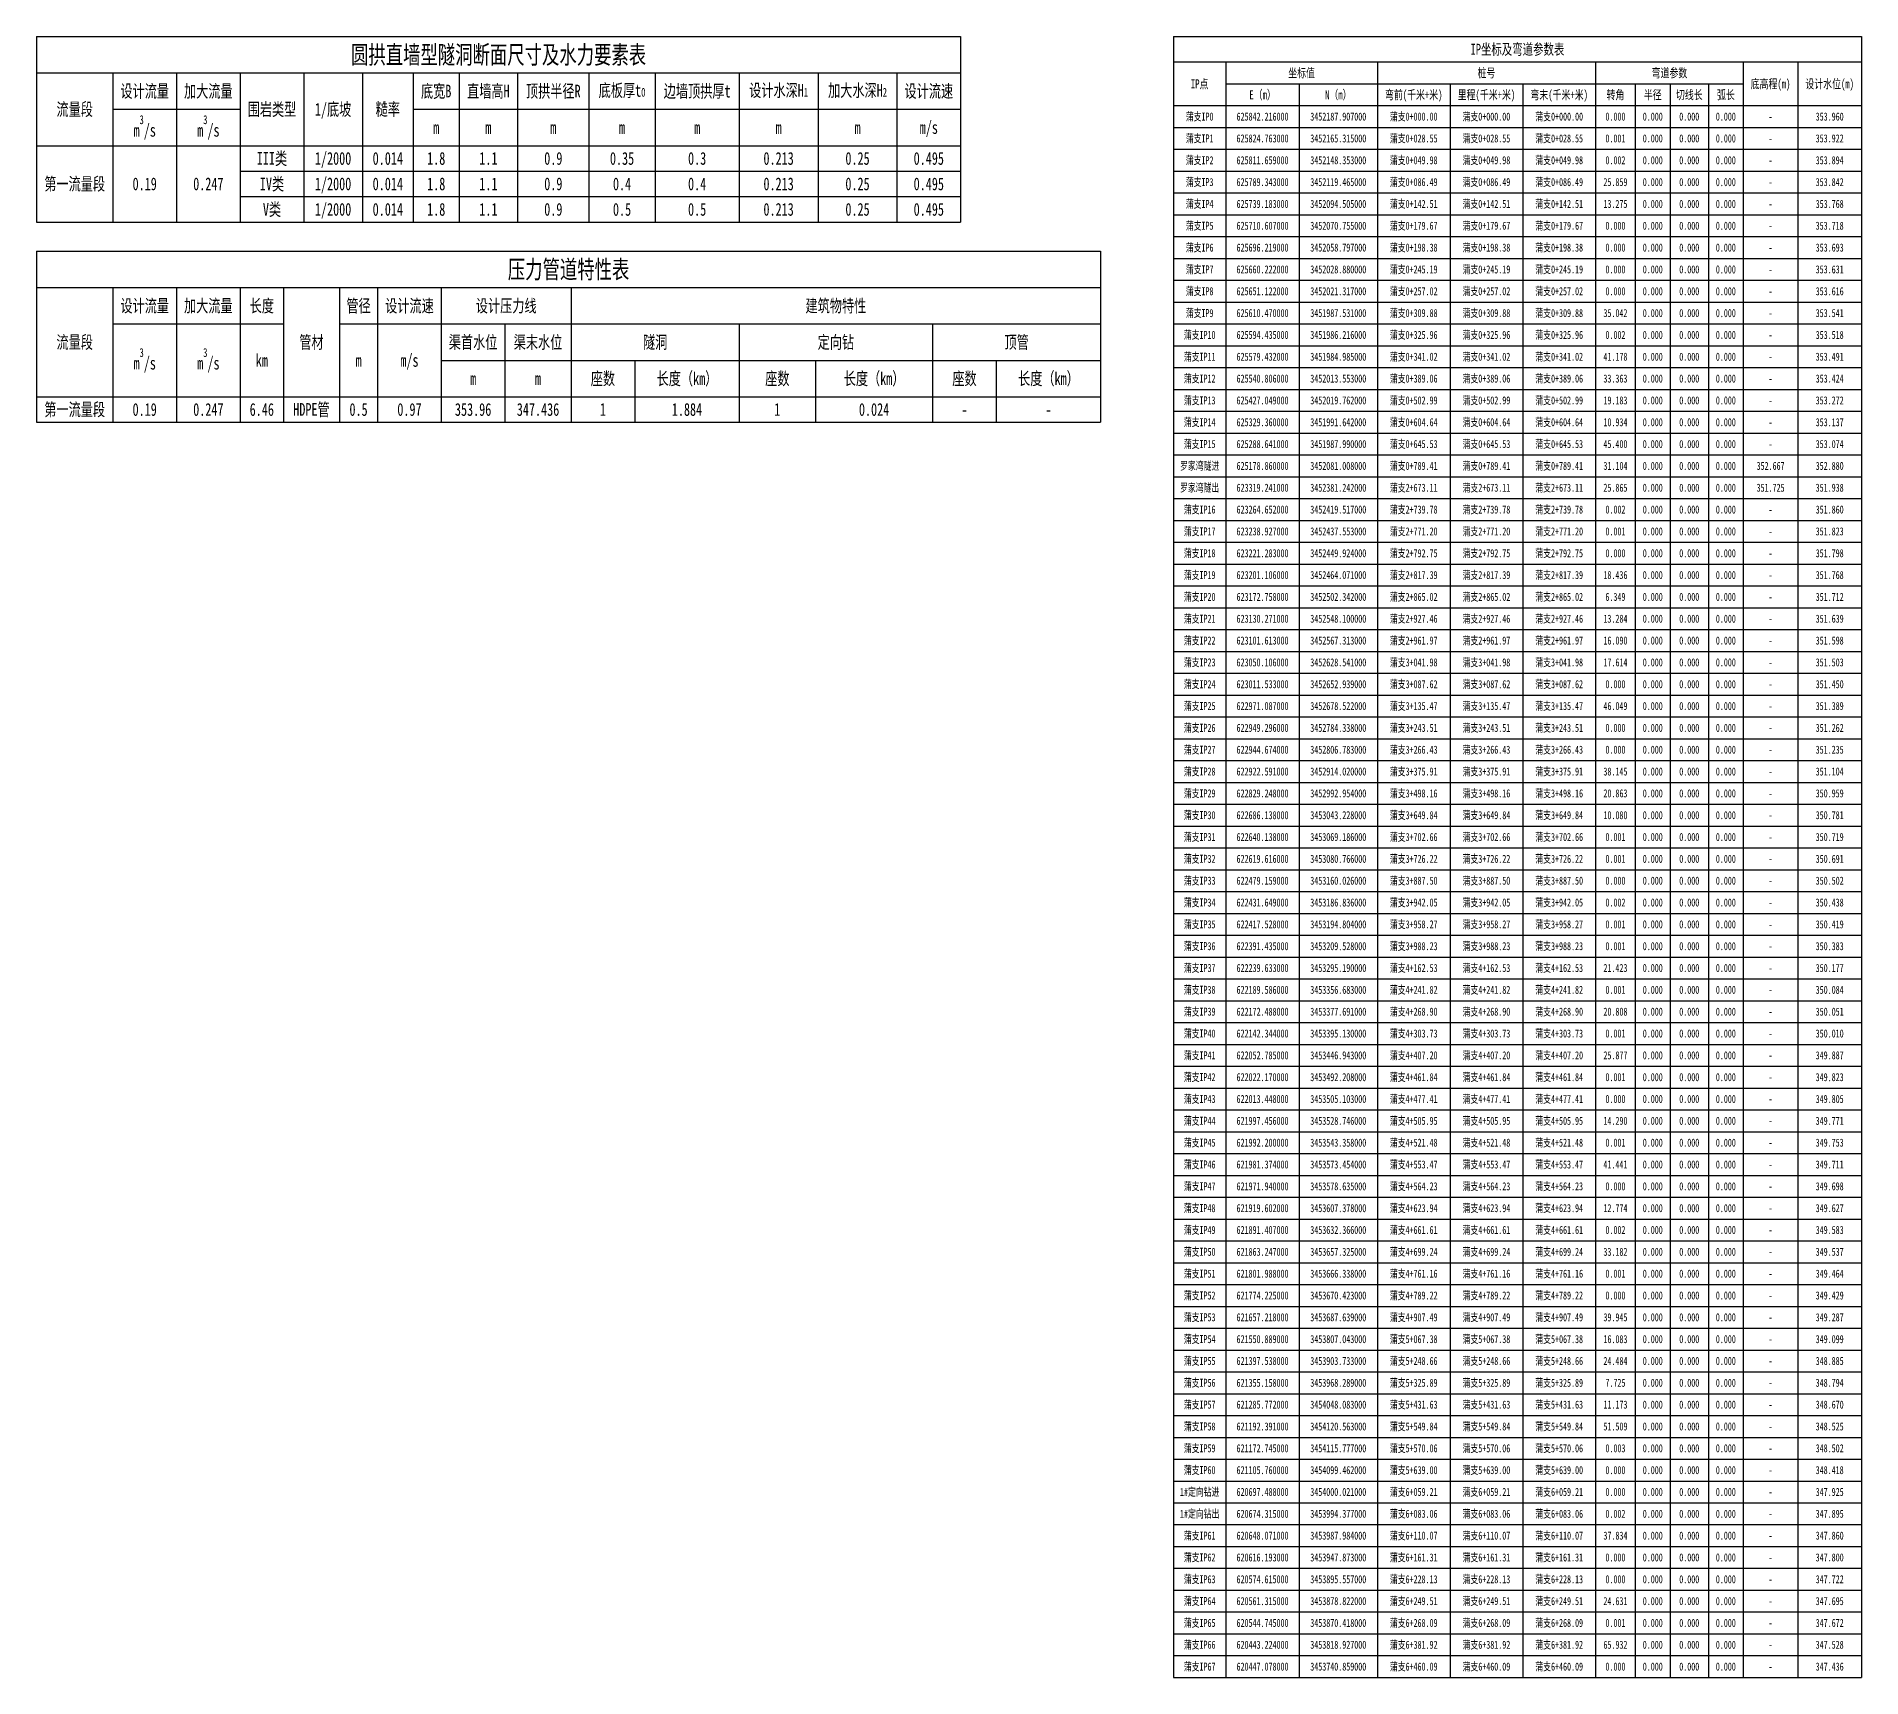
# Model space of a CAD drawing. Header units: millimetres. Extents: x -40 to 2308, y -621 to 355.
# Drawn here: x 0 to 502, y -621 to -170 of the extents above; entities that cross this region are included whole.
import ezdxf
from ezdxf.enums import TextEntityAlignment as Align

# ---------------------------------------------------------------- set-up
doc = ezdxf.new("R2010")
doc.units = ezdxf.units.MM
doc.layers.add('IP坐标表', color=7, linetype='Continuous')
doc.layers.add('断面汇总表', color=7, linetype='Continuous')
doc.styles.get("Standard").update_dxf_attribs({"font": '', "width": 0.7})
doc.styles.get('Standard').set_extended_font_data('仿宋')

msp = doc.modelspace()

# ---------------------------------------------------------------- linework, layer by layer
at = {"layer": 'IP坐标表'}
for p, q in [((312.6, -170), (501.8, -170)), ((312.6, -170), (312.6, -177)), ((501.8, -170), (501.8, -177)), ((312.6, -177), (501.8, -177)), ((312.6, -177), (312.6, -189)), ((312.6, -177), (312.6, -189)), ((327.04, -177), (327.04, -189)), ((368.68, -177), (368.68, -189)), ((428.68, -177), (428.68, -189)), ((469.3, -177), (469.3, -189)), ((484.3, -177), (484.3, -189)), ((501.8, -177), (501.8, -189)), ((501.8, -177), (501.8, -189)), ((327.04, -183), (347.2, -183)), ((347.2, -183), (368.68, -183)), ((347.2, -183), (347.2, -189)), ((368.68, -183), (388.68, -183)), ((388.68, -183), (408.68, -183)), ((388.68, -183), (388.68, -189)), ((408.68, -183), (428.68, -183)), ((408.68, -183), (408.68, -189)), ((428.68, -183), (439.6, -183)), ((439.6, -183), (449.2, -183)), ((439.6, -183), (439.6, -189)), ((449.2, -183), (459.7, -183)), ((449.2, -183), (449.2, -189)), ((459.7, -183), (469.3, -183)), ((459.7, -183), (459.7, -189)), ((312.6, -189), (501.8, -189)), ((312.6, -189), (501.8, -189)), ((312.6, -189), (312.6, -621)), ((327.04, -189), (327.04, -621)), ((347.2, -189), (347.2, -621)), ((368.68, -189), (368.68, -621)), ((388.68, -189), (388.68, -621)), ((408.68, -189), (408.68, -621)), ((428.68, -189), (428.68, -621)), ((439.6, -189), (439.6, -621)), ((449.2, -189), (449.2, -621)), ((459.7, -189), (459.7, -621)), ((469.3, -189), (469.3, -621)), ((484.3, -189), (484.3, -621)), ((501.8, -189), (501.8, -621)), ((312.6, -195), (501.8, -195)), ((312.6, -201), (501.8, -201)), ((312.6, -207), (501.8, -207)), ((312.6, -213), (501.8, -213)), ((312.6, -219), (501.8, -219)), ((312.6, -225), (501.8, -225)), ((312.6, -231), (501.8, -231)), ((312.6, -237), (501.8, -237)), ((312.6, -243), (501.8, -243)), ((312.6, -249), (501.8, -249)), ((312.6, -255), (501.8, -255)), ((312.6, -261), (501.8, -261)), ((312.6, -267), (501.8, -267)), ((312.6, -273), (501.8, -273)), ((312.6, -279), (501.8, -279)), ((312.6, -285), (501.8, -285)), ((312.6, -291), (501.8, -291)), ((312.6, -297), (501.8, -297)), ((312.6, -303), (501.8, -303)), ((312.6, -309), (501.8, -309)), ((312.6, -315), (501.8, -315)), ((312.6, -321), (501.8, -321)), ((312.6, -327), (501.8, -327)), ((312.6, -333), (501.8, -333)), ((312.6, -339), (501.8, -339)), ((312.6, -345), (501.8, -345)), ((312.6, -351), (501.8, -351)), ((312.6, -357), (501.8, -357)), ((312.6, -363), (501.8, -363)), ((312.6, -369), (501.8, -369)), ((312.6, -375), (501.8, -375)), ((312.6, -381), (501.8, -381)), ((312.6, -387), (501.8, -387)), ((312.6, -393), (501.8, -393)), ((312.6, -399), (501.8, -399)), ((312.6, -405), (501.8, -405)), ((312.6, -411), (501.8, -411)), ((312.6, -417), (501.8, -417)), ((312.6, -423), (501.8, -423)), ((312.6, -429), (501.8, -429)), ((312.6, -435), (501.8, -435)), ((312.6, -441), (501.8, -441)), ((312.6, -447), (501.8, -447)), ((312.6, -453), (501.8, -453)), ((312.6, -459), (501.8, -459)), ((312.6, -465), (501.8, -465)), ((312.6, -471), (501.8, -471)), ((312.6, -477), (501.8, -477)), ((312.6, -483), (501.8, -483)), ((312.6, -489), (501.8, -489)), ((312.6, -495), (501.8, -495)), ((312.6, -501), (501.8, -501)), ((312.6, -507), (501.8, -507)), ((312.6, -513), (501.8, -513)), ((312.6, -519), (501.8, -519)), ((312.6, -525), (501.8, -525)), ((312.6, -531), (501.8, -531)), ((312.6, -537), (501.8, -537)), ((312.6, -543), (501.8, -543)), ((312.6, -549), (501.8, -549)), ((312.6, -555), (501.8, -555)), ((312.6, -561), (501.8, -561)), ((312.6, -567), (501.8, -567)), ((312.6, -573), (501.8, -573)), ((312.6, -579), (501.8, -579)), ((312.6, -585), (501.8, -585)), ((312.6, -591), (501.8, -591)), ((312.6, -597), (501.8, -597)), ((312.6, -603), (501.8, -603)), ((312.6, -609), (501.8, -609)), ((312.6, -615), (501.8, -615)), ((312.6, -621), (501.8, -621))]:
    msp.add_line(p, q, dxfattribs=at)
at = {"layer": '断面汇总表'}
for p, q in [((0, -170), (254.1, -170)), ((0, -170), (0, -180)), ((254.1, -170), (254.1, -180)), ((0, -180), (254.1, -180)), ((0, -180), (0, -200)), ((21, -180), (21, -200)), ((38.5, -180), (38.5, -200)), ((56, -180), (56, -200)), ((73.5, -180), (73.5, -200)), ((89.6, -180), (89.6, -200)), ((103.6, -180), (103.6, -200)), ((116.2, -180), (116.2, -200)), ((132.3, -180), (132.3, -200)), ((151.9, -180), (151.9, -200)), ((170.1, -180), (170.1, -200)), ((193.2, -180), (193.2, -200)), ((214.9, -180), (214.9, -200)), ((236.6, -180), (236.6, -200)), ((254.1, -180), (254.1, -200)), ((21, -190), (38.5, -190)), ((38.5, -190), (56, -190)), ((103.6, -190), (116.2, -190)), ((116.2, -190), (132.3, -190)), ((132.3, -190), (151.9, -190)), ((151.9, -190), (170.1, -190)), ((170.1, -190), (193.2, -190)), ((193.2, -190), (214.9, -190)), ((214.9, -190), (236.6, -190)), ((236.6, -190), (254.1, -190)), ((0, -200), (254.1, -200)), ((0, -200), (254.1, -200)), ((0, -200), (0, -221)), ((21, -200), (21, -221)), ((38.5, -200), (38.5, -221)), ((56, -200), (56, -221)), ((73.5, -200), (73.5, -221)), ((89.6, -200), (89.6, -221)), ((103.6, -200), (103.6, -221)), ((116.2, -200), (116.2, -221)), ((132.3, -200), (132.3, -221)), ((151.9, -200), (151.9, -221)), ((170.1, -200), (170.1, -221)), ((193.2, -200), (193.2, -221)), ((214.9, -200), (214.9, -221)), ((236.6, -200), (236.6, -221)), ((254.1, -200), (254.1, -221)), ((56, -207), (254.1, -207)), ((56, -214), (254.1, -214)), ((0, -221), (254.1, -221)), ((0, -229), (292.6, -229)), ((0, -229), (0, -239)), ((292.6, -229), (292.6, -239)), ((0, -239), (292.6, -239)), ((0, -239), (0, -269)), ((21, -239), (21, -249)), ((38.5, -239), (38.5, -249)), ((56, -239), (56, -249)), ((67.9, -239), (67.9, -249)), ((83.3, -239), (83.3, -249)), ((93.8, -239), (93.8, -249)), ((111.3, -239), (111.3, -249)), ((147, -239), (147, -249)), ((292.6, -239), (292.6, -269)), ((21, -249), (67.9, -249)), ((21, -249), (21, -259)), ((38.5, -249), (38.5, -259)), ((56, -249), (56, -259)), ((67.9, -249), (67.9, -259)), ((83.3, -249), (292.6, -249)), ((83.3, -249), (83.3, -259)), ((93.8, -249), (93.8, -259)), ((111.3, -249), (111.3, -259)), ((128.8, -249), (128.8, -259)), ((147, -249), (147, -259)), ((193.2, -249), (193.2, -259)), ((246.4, -249), (246.4, -259)), ((21, -259), (21, -269)), ((38.5, -259), (38.5, -269)), ((56, -259), (56, -269)), ((67.9, -259), (67.9, -269)), ((83.3, -259), (83.3, -269)), ((93.8, -259), (93.8, -269)), ((111.3, -259), (292.6, -259)), ((111.3, -259), (111.3, -269)), ((128.8, -259), (128.8, -269)), ((147, -259), (147, -269)), ((164.5, -259), (164.5, -269)), ((193.2, -259), (193.2, -269)), ((214.2, -259), (214.2, -269)), ((246.4, -259), (246.4, -269)), ((263.9, -259), (263.9, -269)), ((0, -269), (292.6, -269)), ((0, -269), (292.6, -269)), ((0, -269), (0, -276)), ((21, -269), (21, -276)), ((38.5, -269), (38.5, -276)), ((56, -269), (56, -276)), ((67.9, -269), (67.9, -276)), ((83.3, -269), (83.3, -276)), ((93.8, -269), (93.8, -276)), ((111.3, -269), (111.3, -276)), ((128.8, -269), (128.8, -276)), ((147, -269), (147, -276)), ((164.5, -269), (164.5, -276)), ((193.2, -269), (193.2, -276)), ((214.2, -269), (214.2, -276)), ((246.4, -269), (246.4, -276)), ((263.9, -269), (263.9, -276)), ((292.6, -269), (292.6, -276)), ((0, -276), (292.6, -276))]:
    msp.add_line(p, q, dxfattribs=at)

# ---------------------------------------------------------------- texts
at = {"layer": 'IP坐标表', "width": 0.7}
for s, height, p in [('IP坐标及弯道参数表', 3, (407.2, -173.5)), ('坐标值', 2.5, (347.86, -180)), ('桩号', 2.5, (398.68, -180)), ('弯道参数', 2.5, (448.99, -180)), ('IP点', 2.5, (319.82, -183)), ('E（m）', 2.5, (337.12, -186)), ('N（m）', 2.5, (357.94, -186)), ('弯前(千米+米)', 2.5, (378.68, -186)), ('里程(千米+米)', 2.5, (398.68, -186)), ('弯末(千米+米)', 2.5, (418.68, -186)), ('转角', 2.5, (434.14, -186)), ('半径', 2.5, (444.4, -186)), ('切线长', 2.5, (454.45, -186)), ('弧长', 2.5, (464.5, -186)), ('底高程(m)', 2.5, (476.8, -183)), ('设计水位(m)', 2.5, (493.05, -183)), ('蒲支IP0', 2.2, (319.82, -192)), ('蒲支0+000.00', 2.2, (378.68, -192)), ('蒲支0+000.00', 2.2, (398.68, -192)), ('蒲支0+000.00', 2.2, (418.68, -192)), ('625842.216000', 2.2, (337.12, -192)), ('3452187.907000', 2.2, (357.94, -192)), ('0.000', 2.2, (434.14, -192)), ('0.000', 2.2, (444.4, -192)), ('0.000', 2.2, (454.45, -192)), ('0.000', 2.2, (464.5, -192)), ('-', 2.2, (476.8, -192)), ('353.960', 2.2, (493.05, -192)), ('蒲支IP1', 2.2, (319.82, -198)), ('625824.763000', 2.2, (337.12, -198)), ('3452165.315000', 2.2, (357.94, -198)), ('蒲支0+028.55', 2.2, (378.68, -198)), ('蒲支0+028.55', 2.2, (398.68, -198)), ('蒲支0+028.55', 2.2, (418.68, -198)), ('0.001', 2.2, (434.14, -198)), ('0.000', 2.2, (444.4, -198)), ('0.000', 2.2, (454.45, -198)), ('0.000', 2.2, (464.5, -198)), ('-', 2.2, (476.8, -198)), ('353.922', 2.2, (493.05, -198)), ('蒲支IP2', 2.2, (319.82, -204)), ('625811.659000', 2.2, (337.12, -204)), ('3452148.353000', 2.2, (357.94, -204)), ('蒲支0+049.98', 2.2, (378.68, -204)), ('蒲支0+049.98', 2.2, (398.68, -204)), ('蒲支0+049.98', 2.2, (418.68, -204)), ('0.002', 2.2, (434.14, -204)), ('0.000', 2.2, (444.4, -204)), ('0.000', 2.2, (454.45, -204)), ('0.000', 2.2, (464.5, -204)), ('-', 2.2, (476.8, -204)), ('353.894', 2.2, (493.05, -204)), ('蒲支IP3', 2.2, (319.82, -210)), ('625789.343000', 2.2, (337.12, -210)), ('3452119.465000', 2.2, (357.94, -210)), ('蒲支0+086.49', 2.2, (378.68, -210)), ('蒲支0+086.49', 2.2, (398.68, -210)), ('蒲支0+086.49', 2.2, (418.68, -210)), ('25.859', 2.2, (434.14, -210)), ('0.000', 2.2, (444.4, -210)), ('0.000', 2.2, (454.45, -210)), ('0.000', 2.2, (464.5, -210)), ('-', 2.2, (476.8, -210)), ('353.842', 2.2, (493.05, -210)), ('蒲支IP4', 2.2, (319.82, -216)), ('625739.183000', 2.2, (337.12, -216)), ('3452094.505000', 2.2, (357.94, -216)), ('蒲支0+142.51', 2.2, (378.68, -216)), ('蒲支0+142.51', 2.2, (398.68, -216)), ('蒲支0+142.51', 2.2, (418.68, -216)), ('13.275', 2.2, (434.14, -216)), ('0.000', 2.2, (444.4, -216)), ('0.000', 2.2, (454.45, -216)), ('0.000', 2.2, (464.5, -216)), ('353.768', 2.2, (493.05, -216)), ('蒲支IP5', 2.2, (319.82, -222)), ('蒲支0+179.67', 2.2, (378.68, -222)), ('蒲支0+179.67', 2.2, (398.68, -222)), ('蒲支0+179.67', 2.2, (418.68, -222)), ('-', 2.2, (476.8, -216)), ('625710.607000', 2.2, (337.12, -222)), ('3452070.755000', 2.2, (357.94, -222)), ('0.000', 2.2, (434.14, -222)), ('0.000', 2.2, (444.4, -222)), ('0.000', 2.2, (454.45, -222)), ('0.000', 2.2, (464.5, -222)), ('-', 2.2, (476.8, -222)), ('353.718', 2.2, (493.05, -222)), ('蒲支IP6', 2.2, (319.82, -228)), ('625696.219000', 2.2, (337.12, -228)), ('3452058.797000', 2.2, (357.94, -228)), ('蒲支0+198.38', 2.2, (378.68, -228)), ('蒲支0+198.38', 2.2, (398.68, -228)), ('蒲支0+198.38', 2.2, (418.68, -228)), ('0.000', 2.2, (434.14, -228)), ('0.000', 2.2, (444.4, -228)), ('0.000', 2.2, (454.45, -228)), ('0.000', 2.2, (464.5, -228)), ('-', 2.2, (476.8, -228)), ('353.693', 2.2, (493.05, -228)), ('蒲支IP7', 2.2, (319.82, -234)), ('625660.222000', 2.2, (337.12, -234)), ('3452028.880000', 2.2, (357.94, -234)), ('蒲支0+245.19', 2.2, (378.68, -234)), ('蒲支0+245.19', 2.2, (398.68, -234)), ('蒲支0+245.19', 2.2, (418.68, -234)), ('0.000', 2.2, (434.14, -234)), ('0.000', 2.2, (444.4, -234)), ('0.000', 2.2, (454.45, -234)), ('0.000', 2.2, (464.5, -234)), ('-', 2.2, (476.8, -234)), ('353.631', 2.2, (493.05, -234)), ('蒲支IP8', 2.2, (319.82, -240)), ('625651.122000', 2.2, (337.12, -240)), ('3452021.317000', 2.2, (357.94, -240)), ('蒲支0+257.02', 2.2, (378.68, -240)), ('蒲支0+257.02', 2.2, (398.68, -240)), ('蒲支0+257.02', 2.2, (418.68, -240)), ('0.000', 2.2, (434.14, -240)), ('0.000', 2.2, (444.4, -240)), ('0.000', 2.2, (454.45, -240)), ('0.000', 2.2, (464.5, -240)), ('-', 2.2, (476.8, -240)), ('353.616', 2.2, (493.05, -240)), ('蒲支IP9', 2.2, (319.82, -246)), ('625610.470000', 2.2, (337.12, -246)), ('3451987.531000', 2.2, (357.94, -246)), ('蒲支0+309.88', 2.2, (378.68, -246)), ('蒲支0+309.88', 2.2, (398.68, -246)), ('蒲支0+309.88', 2.2, (418.68, -246)), ('35.042', 2.2, (434.14, -246)), ('0.000', 2.2, (444.4, -246)), ('0.000', 2.2, (454.45, -246)), ('0.000', 2.2, (464.5, -246)), ('353.541', 2.2, (493.05, -246)), ('蒲支IP10', 2.2, (319.82, -252)), ('蒲支0+325.96', 2.2, (378.68, -252)), ('蒲支0+325.96', 2.2, (398.68, -252)), ('蒲支0+325.96', 2.2, (418.68, -252)), ('-', 2.2, (476.8, -246)), ('625594.435000', 2.2, (337.12, -252)), ('3451986.216000', 2.2, (357.94, -252)), ('0.002', 2.2, (434.14, -252)), ('0.000', 2.2, (444.4, -252)), ('0.000', 2.2, (454.45, -252)), ('0.000', 2.2, (464.5, -252)), ('-', 2.2, (476.8, -252)), ('353.518', 2.2, (493.05, -252)), ('蒲支IP11', 2.2, (319.82, -258)), ('625579.432000', 2.2, (337.12, -258)), ('3451984.985000', 2.2, (357.94, -258)), ('蒲支0+341.02', 2.2, (378.68, -258)), ('蒲支0+341.02', 2.2, (398.68, -258)), ('蒲支0+341.02', 2.2, (418.68, -258)), ('41.178', 2.2, (434.14, -258)), ('0.000', 2.2, (444.4, -258)), ('0.000', 2.2, (454.45, -258)), ('0.000', 2.2, (464.5, -258)), ('-', 2.2, (476.8, -258)), ('353.491', 2.2, (493.05, -258)), ('蒲支IP12', 2.2, (319.82, -264)), ('625540.806000', 2.2, (337.12, -264)), ('3452013.553000', 2.2, (357.94, -264)), ('蒲支0+389.06', 2.2, (378.68, -264)), ('蒲支0+389.06', 2.2, (398.68, -264)), ('蒲支0+389.06', 2.2, (418.68, -264)), ('33.363', 2.2, (434.14, -264)), ('0.000', 2.2, (444.4, -264)), ('0.000', 2.2, (454.45, -264)), ('0.000', 2.2, (464.5, -264)), ('-', 2.2, (476.8, -264)), ('353.424', 2.2, (493.05, -264)), ('蒲支IP13', 2.2, (319.82, -270)), ('625427.049000', 2.2, (337.12, -270)), ('3452019.762000', 2.2, (357.94, -270)), ('蒲支0+502.99', 2.2, (378.68, -270)), ('蒲支0+502.99', 2.2, (398.68, -270)), ('蒲支0+502.99', 2.2, (418.68, -270)), ('19.183', 2.2, (434.14, -270)), ('0.000', 2.2, (444.4, -270)), ('0.000', 2.2, (454.45, -270)), ('0.000', 2.2, (464.5, -270)), ('-', 2.2, (476.8, -270)), ('353.272', 2.2, (493.05, -270)), ('蒲支IP14', 2.2, (319.82, -276)), ('625329.360000', 2.2, (337.12, -276)), ('3451991.642000', 2.2, (357.94, -276)), ('蒲支0+604.64', 2.2, (378.68, -276)), ('蒲支0+604.64', 2.2, (398.68, -276)), ('蒲支0+604.64', 2.2, (418.68, -276)), ('10.934', 2.2, (434.14, -276)), ('0.000', 2.2, (444.4, -276)), ('0.000', 2.2, (454.45, -276)), ('0.000', 2.2, (464.5, -276)), ('353.137', 2.2, (493.05, -276)), ('蒲支IP15', 2.2, (319.82, -282)), ('625288.641000', 2.2, (337.12, -282)), ('3451987.990000', 2.2, (357.94, -282)), ('蒲支0+645.53', 2.2, (378.68, -282)), ('蒲支0+645.53', 2.2, (398.68, -282)), ('蒲支0+645.53', 2.2, (418.68, -282)), ('45.400', 2.2, (434.14, -282)), ('0.000', 2.2, (444.4, -282)), ('0.000', 2.2, (454.45, -282)), ('0.000', 2.2, (464.5, -282)), ('-', 2.2, (476.8, -276)), ('353.074', 2.2, (493.05, -282)), ('-', 2.2, (476.8, -282)), ('罗家湾隧进', 2.2, (319.82, -288)), ('625178.860000', 2.2, (337.12, -288)), ('3452081.008000', 2.2, (357.94, -288)), ('蒲支0+789.41', 2.2, (378.68, -288)), ('蒲支0+789.41', 2.2, (398.68, -288)), ('蒲支0+789.41', 2.2, (418.68, -288)), ('31.104', 2.2, (434.14, -288)), ('0.000', 2.2, (444.4, -288)), ('0.000', 2.2, (454.45, -288)), ('0.000', 2.2, (464.5, -288)), ('352.667', 2.2, (476.8, -288)), ('352.880', 2.2, (493.05, -288)), ('罗家湾隧出', 2.2, (319.82, -294)), ('623319.241000', 2.2, (337.12, -294)), ('3452381.242000', 2.2, (357.94, -294)), ('蒲支2+673.11', 2.2, (378.68, -294)), ('蒲支2+673.11', 2.2, (398.68, -294)), ('蒲支2+673.11', 2.2, (418.68, -294)), ('25.865', 2.2, (434.14, -294)), ('0.000', 2.2, (444.4, -294)), ('0.000', 2.2, (454.45, -294)), ('0.000', 2.2, (464.5, -294)), ('351.725', 2.2, (476.8, -294)), ('351.938', 2.2, (493.05, -294)), ('蒲支IP16', 2.2, (319.82, -300)), ('623264.652000', 2.2, (337.12, -300)), ('3452419.517000', 2.2, (357.94, -300)), ('蒲支2+739.78', 2.2, (378.68, -300)), ('蒲支2+739.78', 2.2, (398.68, -300)), ('蒲支2+739.78', 2.2, (418.68, -300)), ('0.002', 2.2, (434.14, -300)), ('0.000', 2.2, (444.4, -300)), ('0.000', 2.2, (454.45, -300)), ('0.000', 2.2, (464.5, -300)), ('-', 2.2, (476.8, -300)), ('351.860', 2.2, (493.05, -300)), ('蒲支IP17', 2.2, (319.82, -306)), ('623238.927000', 2.2, (337.12, -306)), ('3452437.553000', 2.2, (357.94, -306)), ('蒲支2+771.20', 2.2, (378.68, -306)), ('蒲支2+771.20', 2.2, (398.68, -306)), ('蒲支2+771.20', 2.2, (418.68, -306)), ('0.001', 2.2, (434.14, -306)), ('0.000', 2.2, (444.4, -306)), ('0.000', 2.2, (454.45, -306)), ('0.000', 2.2, (464.5, -306)), ('351.823', 2.2, (493.05, -306)), ('蒲支IP18', 2.2, (319.82, -312)), ('623221.283000', 2.2, (337.12, -312)), ('3452449.924000', 2.2, (357.94, -312)), ('蒲支2+792.75', 2.2, (378.68, -312)), ('蒲支2+792.75', 2.2, (398.68, -312)), ('蒲支2+792.75', 2.2, (418.68, -312)), ('0.000', 2.2, (434.14, -312)), ('0.000', 2.2, (444.4, -312)), ('0.000', 2.2, (454.45, -312)), ('0.000', 2.2, (464.5, -312)), ('-', 2.2, (476.8, -306)), ('351.798', 2.2, (493.05, -312)), ('-', 2.2, (476.8, -312)), ('蒲支IP19', 2.2, (319.82, -318)), ('623201.106000', 2.2, (337.12, -318)), ('3452464.071000', 2.2, (357.94, -318)), ('蒲支2+817.39', 2.2, (378.68, -318)), ('蒲支2+817.39', 2.2, (398.68, -318)), ('蒲支2+817.39', 2.2, (418.68, -318)), ('18.436', 2.2, (434.14, -318)), ('0.000', 2.2, (444.4, -318)), ('0.000', 2.2, (454.45, -318)), ('0.000', 2.2, (464.5, -318)), ('-', 2.2, (476.8, -318)), ('351.768', 2.2, (493.05, -318)), ('蒲支IP20', 2.2, (319.82, -324)), ('623172.758000', 2.2, (337.12, -324)), ('3452502.342000', 2.2, (357.94, -324)), ('蒲支2+865.02', 2.2, (378.68, -324)), ('蒲支2+865.02', 2.2, (398.68, -324)), ('蒲支2+865.02', 2.2, (418.68, -324)), ('6.349', 2.2, (434.14, -324)), ('0.000', 2.2, (444.4, -324)), ('0.000', 2.2, (454.45, -324)), ('0.000', 2.2, (464.5, -324)), ('-', 2.2, (476.8, -324)), ('351.712', 2.2, (493.05, -324)), ('蒲支IP21', 2.2, (319.82, -330)), ('623130.271000', 2.2, (337.12, -330)), ('3452548.100000', 2.2, (357.94, -330)), ('蒲支2+927.46', 2.2, (378.68, -330)), ('蒲支2+927.46', 2.2, (398.68, -330)), ('蒲支2+927.46', 2.2, (418.68, -330)), ('13.284', 2.2, (434.14, -330)), ('0.000', 2.2, (444.4, -330)), ('0.000', 2.2, (454.45, -330)), ('0.000', 2.2, (464.5, -330)), ('-', 2.2, (476.8, -330)), ('351.639', 2.2, (493.05, -330)), ('蒲支IP22', 2.2, (319.82, -336)), ('623101.613000', 2.2, (337.12, -336)), ('3452567.313000', 2.2, (357.94, -336)), ('蒲支2+961.97', 2.2, (378.68, -336)), ('蒲支2+961.97', 2.2, (398.68, -336)), ('蒲支2+961.97', 2.2, (418.68, -336)), ('16.090', 2.2, (434.14, -336)), ('0.000', 2.2, (444.4, -336)), ('0.000', 2.2, (454.45, -336)), ('0.000', 2.2, (464.5, -336)), ('-', 2.2, (476.8, -336)), ('351.598', 2.2, (493.05, -336)), ('蒲支IP23', 2.2, (319.82, -342)), ('623050.106000', 2.2, (337.12, -342)), ('3452628.541000', 2.2, (357.94, -342)), ('蒲支3+041.98', 2.2, (378.68, -342)), ('蒲支3+041.98', 2.2, (398.68, -342)), ('蒲支3+041.98', 2.2, (418.68, -342)), ('17.614', 2.2, (434.14, -342)), ('0.000', 2.2, (444.4, -342)), ('0.000', 2.2, (454.45, -342)), ('0.000', 2.2, (464.5, -342)), ('351.503', 2.2, (493.05, -342)), ('-', 2.2, (476.8, -342)), ('蒲支IP24', 2.2, (319.82, -348)), ('623011.533000', 2.2, (337.12, -348)), ('3452652.939000', 2.2, (357.94, -348)), ('蒲支3+087.62', 2.2, (378.68, -348)), ('蒲支3+087.62', 2.2, (398.68, -348)), ('蒲支3+087.62', 2.2, (418.68, -348)), ('0.000', 2.2, (434.14, -348)), ('0.000', 2.2, (444.4, -348)), ('0.000', 2.2, (454.45, -348)), ('0.000', 2.2, (464.5, -348)), ('-', 2.2, (476.8, -348)), ('351.450', 2.2, (493.05, -348)), ('蒲支IP25', 2.2, (319.82, -354)), ('622971.087000', 2.2, (337.12, -354)), ('3452678.522000', 2.2, (357.94, -354)), ('蒲支3+135.47', 2.2, (378.68, -354)), ('蒲支3+135.47', 2.2, (398.68, -354)), ('蒲支3+135.47', 2.2, (418.68, -354)), ('46.049', 2.2, (434.14, -354)), ('0.000', 2.2, (444.4, -354)), ('0.000', 2.2, (454.45, -354)), ('0.000', 2.2, (464.5, -354)), ('-', 2.2, (476.8, -354)), ('351.389', 2.2, (493.05, -354)), ('蒲支IP26', 2.2, (319.82, -360)), ('622949.296000', 2.2, (337.12, -360)), ('3452784.338000', 2.2, (357.94, -360)), ('蒲支3+243.51', 2.2, (378.68, -360)), ('蒲支3+243.51', 2.2, (398.68, -360)), ('蒲支3+243.51', 2.2, (418.68, -360)), ('0.000', 2.2, (434.14, -360)), ('0.000', 2.2, (444.4, -360)), ('0.000', 2.2, (454.45, -360)), ('0.000', 2.2, (464.5, -360)), ('-', 2.2, (476.8, -360)), ('351.262', 2.2, (493.05, -360)), ('蒲支IP27', 2.2, (319.82, -366)), ('622944.674000', 2.2, (337.12, -366)), ('3452806.783000', 2.2, (357.94, -366)), ('蒲支3+266.43', 2.2, (378.68, -366)), ('蒲支3+266.43', 2.2, (398.68, -366)), ('蒲支3+266.43', 2.2, (418.68, -366)), ('0.000', 2.2, (434.14, -366)), ('0.000', 2.2, (444.4, -366)), ('0.000', 2.2, (454.45, -366)), ('0.000', 2.2, (464.5, -366)), ('-', 2.2, (476.8, -366)), ('351.235', 2.2, (493.05, -366)), ('蒲支IP28', 2.2, (319.82, -372)), ('622922.591000', 2.2, (337.12, -372)), ('3452914.020000', 2.2, (357.94, -372)), ('蒲支3+375.91', 2.2, (378.68, -372)), ('蒲支3+375.91', 2.2, (398.68, -372)), ('蒲支3+375.91', 2.2, (418.68, -372)), ('38.145', 2.2, (434.14, -372)), ('0.000', 2.2, (444.4, -372)), ('0.000', 2.2, (454.45, -372)), ('0.000', 2.2, (464.5, -372)), ('351.104', 2.2, (493.05, -372)), ('-', 2.2, (476.8, -372)), ('蒲支IP29', 2.2, (319.82, -378)), ('622829.248000', 2.2, (337.12, -378)), ('3452992.954000', 2.2, (357.94, -378)), ('蒲支3+498.16', 2.2, (378.68, -378)), ('蒲支3+498.16', 2.2, (398.68, -378)), ('蒲支3+498.16', 2.2, (418.68, -378)), ('20.863', 2.2, (434.14, -378)), ('0.000', 2.2, (444.4, -378)), ('0.000', 2.2, (454.45, -378)), ('0.000', 2.2, (464.5, -378)), ('-', 2.2, (476.8, -378)), ('350.959', 2.2, (493.05, -378)), ('蒲支IP30', 2.2, (319.82, -384)), ('622686.138000', 2.2, (337.12, -384)), ('3453043.228000', 2.2, (357.94, -384)), ('蒲支3+649.84', 2.2, (378.68, -384)), ('蒲支3+649.84', 2.2, (398.68, -384)), ('蒲支3+649.84', 2.2, (418.68, -384)), ('10.080', 2.2, (434.14, -384)), ('0.000', 2.2, (444.4, -384)), ('0.000', 2.2, (454.45, -384)), ('0.000', 2.2, (464.5, -384)), ('-', 2.2, (476.8, -384)), ('350.781', 2.2, (493.05, -384)), ('蒲支IP31', 2.2, (319.82, -390)), ('622640.138000', 2.2, (337.12, -390)), ('3453069.186000', 2.2, (357.94, -390)), ('蒲支3+702.66', 2.2, (378.68, -390)), ('蒲支3+702.66', 2.2, (398.68, -390)), ('蒲支3+702.66', 2.2, (418.68, -390)), ('0.001', 2.2, (434.14, -390)), ('0.000', 2.2, (444.4, -390)), ('0.000', 2.2, (454.45, -390)), ('0.000', 2.2, (464.5, -390)), ('-', 2.2, (476.8, -390)), ('350.719', 2.2, (493.05, -390)), ('蒲支IP32', 2.2, (319.82, -396)), ('622619.616000', 2.2, (337.12, -396)), ('3453080.766000', 2.2, (357.94, -396)), ('蒲支3+726.22', 2.2, (378.68, -396)), ('蒲支3+726.22', 2.2, (398.68, -396)), ('蒲支3+726.22', 2.2, (418.68, -396)), ('0.001', 2.2, (434.14, -396)), ('0.000', 2.2, (444.4, -396)), ('0.000', 2.2, (454.45, -396)), ('0.000', 2.2, (464.5, -396)), ('-', 2.2, (476.8, -396)), ('350.691', 2.2, (493.05, -396)), ('蒲支IP33', 2.2, (319.82, -402)), ('622479.159000', 2.2, (337.12, -402)), ('3453160.026000', 2.2, (357.94, -402)), ('蒲支3+887.50', 2.2, (378.68, -402)), ('蒲支3+887.50', 2.2, (398.68, -402)), ('蒲支3+887.50', 2.2, (418.68, -402)), ('0.000', 2.2, (434.14, -402)), ('0.000', 2.2, (444.4, -402)), ('0.000', 2.2, (454.45, -402)), ('0.000', 2.2, (464.5, -402)), ('350.502', 2.2, (493.05, -402)), ('-', 2.2, (476.8, -402)), ('蒲支IP34', 2.2, (319.82, -408)), ('622431.649000', 2.2, (337.12, -408)), ('3453186.836000', 2.2, (357.94, -408)), ('蒲支3+942.05', 2.2, (378.68, -408)), ('蒲支3+942.05', 2.2, (398.68, -408)), ('蒲支3+942.05', 2.2, (418.68, -408)), ('0.002', 2.2, (434.14, -408)), ('0.000', 2.2, (444.4, -408)), ('0.000', 2.2, (454.45, -408)), ('0.000', 2.2, (464.5, -408)), ('-', 2.2, (476.8, -408)), ('350.438', 2.2, (493.05, -408)), ('蒲支IP35', 2.2, (319.82, -414)), ('622417.528000', 2.2, (337.12, -414)), ('3453194.804000', 2.2, (357.94, -414)), ('蒲支3+958.27', 2.2, (378.68, -414)), ('蒲支3+958.27', 2.2, (398.68, -414)), ('蒲支3+958.27', 2.2, (418.68, -414)), ('0.001', 2.2, (434.14, -414)), ('0.000', 2.2, (444.4, -414)), ('0.000', 2.2, (454.45, -414)), ('0.000', 2.2, (464.5, -414)), ('-', 2.2, (476.8, -414)), ('350.419', 2.2, (493.05, -414)), ('蒲支IP36', 2.2, (319.82, -420)), ('622391.435000', 2.2, (337.12, -420)), ('3453209.528000', 2.2, (357.94, -420)), ('蒲支3+988.23', 2.2, (378.68, -420)), ('蒲支3+988.23', 2.2, (398.68, -420)), ('蒲支3+988.23', 2.2, (418.68, -420)), ('0.001', 2.2, (434.14, -420)), ('0.000', 2.2, (444.4, -420)), ('0.000', 2.2, (454.45, -420)), ('0.000', 2.2, (464.5, -420)), ('-', 2.2, (476.8, -420)), ('350.383', 2.2, (493.05, -420)), ('蒲支IP37', 2.2, (319.82, -426)), ('622239.633000', 2.2, (337.12, -426)), ('3453295.190000', 2.2, (357.94, -426)), ('蒲支4+162.53', 2.2, (378.68, -426)), ('蒲支4+162.53', 2.2, (398.68, -426)), ('蒲支4+162.53', 2.2, (418.68, -426)), ('21.423', 2.2, (434.14, -426)), ('0.000', 2.2, (444.4, -426)), ('0.000', 2.2, (454.45, -426)), ('0.000', 2.2, (464.5, -426)), ('-', 2.2, (476.8, -426)), ('350.177', 2.2, (493.05, -426)), ('蒲支IP38', 2.2, (319.82, -432)), ('622189.586000', 2.2, (337.12, -432)), ('3453356.683000', 2.2, (357.94, -432)), ('蒲支4+241.82', 2.2, (378.68, -432)), ('蒲支4+241.82', 2.2, (398.68, -432)), ('蒲支4+241.82', 2.2, (418.68, -432)), ('0.001', 2.2, (434.14, -432)), ('0.000', 2.2, (444.4, -432)), ('0.000', 2.2, (454.45, -432)), ('0.000', 2.2, (464.5, -432)), ('350.084', 2.2, (493.05, -432)), ('-', 2.2, (476.8, -432)), ('蒲支IP39', 2.2, (319.82, -438)), ('622172.488000', 2.2, (337.12, -438)), ('3453377.691000', 2.2, (357.94, -438)), ('蒲支4+268.90', 2.2, (378.68, -438)), ('蒲支4+268.90', 2.2, (398.68, -438)), ('蒲支4+268.90', 2.2, (418.68, -438)), ('20.808', 2.2, (434.14, -438)), ('0.000', 2.2, (444.4, -438)), ('0.000', 2.2, (454.45, -438)), ('0.000', 2.2, (464.5, -438)), ('-', 2.2, (476.8, -438)), ('350.051', 2.2, (493.05, -438)), ('蒲支IP40', 2.2, (319.82, -444)), ('622142.344000', 2.2, (337.12, -444)), ('3453395.130000', 2.2, (357.94, -444)), ('蒲支4+303.73', 2.2, (378.68, -444)), ('蒲支4+303.73', 2.2, (398.68, -444)), ('蒲支4+303.73', 2.2, (418.68, -444)), ('0.001', 2.2, (434.14, -444)), ('0.000', 2.2, (444.4, -444)), ('0.000', 2.2, (454.45, -444)), ('0.000', 2.2, (464.5, -444)), ('-', 2.2, (476.8, -444)), ('350.010', 2.2, (493.05, -444)), ('蒲支IP41', 2.2, (319.82, -450)), ('622052.785000', 2.2, (337.12, -450)), ('3453446.943000', 2.2, (357.94, -450)), ('蒲支4+407.20', 2.2, (378.68, -450)), ('蒲支4+407.20', 2.2, (398.68, -450)), ('蒲支4+407.20', 2.2, (418.68, -450)), ('25.877', 2.2, (434.14, -450)), ('0.000', 2.2, (444.4, -450)), ('0.000', 2.2, (454.45, -450)), ('0.000', 2.2, (464.5, -450)), ('-', 2.2, (476.8, -450)), ('349.887', 2.2, (493.05, -450)), ('蒲支IP42', 2.2, (319.82, -456)), ('622022.170000', 2.2, (337.12, -456)), ('3453492.208000', 2.2, (357.94, -456)), ('蒲支4+461.84', 2.2, (378.68, -456)), ('蒲支4+461.84', 2.2, (398.68, -456)), ('蒲支4+461.84', 2.2, (418.68, -456)), ('0.001', 2.2, (434.14, -456)), ('0.000', 2.2, (444.4, -456)), ('0.000', 2.2, (454.45, -456)), ('0.000', 2.2, (464.5, -456)), ('-', 2.2, (476.8, -456)), ('349.823', 2.2, (493.05, -456)), ('蒲支IP43', 2.2, (319.82, -462)), ('622013.448000', 2.2, (337.12, -462)), ('3453505.103000', 2.2, (357.94, -462)), ('蒲支4+477.41', 2.2, (378.68, -462)), ('蒲支4+477.41', 2.2, (398.68, -462)), ('蒲支4+477.41', 2.2, (418.68, -462)), ('0.000', 2.2, (434.14, -462)), ('0.000', 2.2, (444.4, -462)), ('0.000', 2.2, (454.45, -462)), ('0.000', 2.2, (464.5, -462)), ('349.805', 2.2, (493.05, -462)), ('蒲支IP44', 2.2, (319.82, -468)), ('蒲支4+505.95', 2.2, (378.68, -468)), ('蒲支4+505.95', 2.2, (398.68, -468)), ('蒲支4+505.95', 2.2, (418.68, -468)), ('-', 2.2, (476.8, -462)), ('621997.456000', 2.2, (337.12, -468)), ('3453528.746000', 2.2, (357.94, -468)), ('14.290', 2.2, (434.14, -468)), ('0.000', 2.2, (444.4, -468)), ('0.000', 2.2, (454.45, -468)), ('0.000', 2.2, (464.5, -468)), ('-', 2.2, (476.8, -468)), ('349.771', 2.2, (493.05, -468)), ('蒲支IP45', 2.2, (319.82, -474)), ('621992.200000', 2.2, (337.12, -474)), ('3453543.358000', 2.2, (357.94, -474)), ('蒲支4+521.48', 2.2, (378.68, -474)), ('蒲支4+521.48', 2.2, (398.68, -474)), ('蒲支4+521.48', 2.2, (418.68, -474)), ('0.001', 2.2, (434.14, -474)), ('0.000', 2.2, (444.4, -474)), ('0.000', 2.2, (454.45, -474)), ('0.000', 2.2, (464.5, -474)), ('-', 2.2, (476.8, -474)), ('349.753', 2.2, (493.05, -474)), ('蒲支IP46', 2.2, (319.82, -480)), ('621981.374000', 2.2, (337.12, -480)), ('3453573.454000', 2.2, (357.94, -480)), ('蒲支4+553.47', 2.2, (378.68, -480)), ('蒲支4+553.47', 2.2, (398.68, -480)), ('蒲支4+553.47', 2.2, (418.68, -480)), ('41.441', 2.2, (434.14, -480)), ('0.000', 2.2, (444.4, -480)), ('0.000', 2.2, (454.45, -480)), ('0.000', 2.2, (464.5, -480)), ('-', 2.2, (476.8, -480)), ('349.711', 2.2, (493.05, -480)), ('蒲支IP47', 2.2, (319.82, -486)), ('621971.940000', 2.2, (337.12, -486)), ('3453578.635000', 2.2, (357.94, -486)), ('蒲支4+564.23', 2.2, (378.68, -486)), ('蒲支4+564.23', 2.2, (398.68, -486)), ('蒲支4+564.23', 2.2, (418.68, -486)), ('0.000', 2.2, (434.14, -486)), ('0.000', 2.2, (444.4, -486)), ('0.000', 2.2, (454.45, -486)), ('0.000', 2.2, (464.5, -486)), ('-', 2.2, (476.8, -486)), ('349.698', 2.2, (493.05, -486)), ('蒲支IP48', 2.2, (319.82, -492)), ('621919.602000', 2.2, (337.12, -492)), ('3453607.378000', 2.2, (357.94, -492)), ('蒲支4+623.94', 2.2, (378.68, -492)), ('蒲支4+623.94', 2.2, (398.68, -492)), ('蒲支4+623.94', 2.2, (418.68, -492)), ('12.774', 2.2, (434.14, -492)), ('0.000', 2.2, (444.4, -492)), ('0.000', 2.2, (454.45, -492)), ('0.000', 2.2, (464.5, -492)), ('349.627', 2.2, (493.05, -492)), ('蒲支IP49', 2.2, (319.82, -498)), ('蒲支4+661.61', 2.2, (378.68, -498)), ('蒲支4+661.61', 2.2, (398.68, -498)), ('蒲支4+661.61', 2.2, (418.68, -498)), ('-', 2.2, (476.8, -492)), ('621891.407000', 2.2, (337.12, -498)), ('3453632.366000', 2.2, (357.94, -498)), ('0.002', 2.2, (434.14, -498)), ('0.000', 2.2, (444.4, -498)), ('0.000', 2.2, (454.45, -498)), ('0.000', 2.2, (464.5, -498)), ('-', 2.2, (476.8, -498)), ('349.583', 2.2, (493.05, -498)), ('蒲支IP50', 2.2, (319.82, -504)), ('621863.247000', 2.2, (337.12, -504)), ('3453657.325000', 2.2, (357.94, -504)), ('蒲支4+699.24', 2.2, (378.68, -504)), ('蒲支4+699.24', 2.2, (398.68, -504)), ('蒲支4+699.24', 2.2, (418.68, -504)), ('33.182', 2.2, (434.14, -504)), ('0.000', 2.2, (444.4, -504)), ('0.000', 2.2, (454.45, -504)), ('0.000', 2.2, (464.5, -504)), ('-', 2.2, (476.8, -504)), ('349.537', 2.2, (493.05, -504)), ('蒲支IP51', 2.2, (319.82, -510)), ('621801.988000', 2.2, (337.12, -510)), ('3453666.338000', 2.2, (357.94, -510)), ('蒲支4+761.16', 2.2, (378.68, -510)), ('蒲支4+761.16', 2.2, (398.68, -510)), ('蒲支4+761.16', 2.2, (418.68, -510)), ('0.001', 2.2, (434.14, -510)), ('0.000', 2.2, (444.4, -510)), ('0.000', 2.2, (454.45, -510)), ('0.000', 2.2, (464.5, -510)), ('-', 2.2, (476.8, -510)), ('349.464', 2.2, (493.05, -510)), ('蒲支IP52', 2.2, (319.82, -516)), ('621774.225000', 2.2, (337.12, -516)), ('3453670.423000', 2.2, (357.94, -516)), ('蒲支4+789.22', 2.2, (378.68, -516)), ('蒲支4+789.22', 2.2, (398.68, -516)), ('蒲支4+789.22', 2.2, (418.68, -516)), ('0.000', 2.2, (434.14, -516)), ('0.000', 2.2, (444.4, -516)), ('0.000', 2.2, (454.45, -516)), ('0.000', 2.2, (464.5, -516)), ('-', 2.2, (476.8, -516)), ('349.429', 2.2, (493.05, -516)), ('蒲支IP53', 2.2, (319.82, -522)), ('621657.218000', 2.2, (337.12, -522)), ('3453687.639000', 2.2, (357.94, -522)), ('蒲支4+907.49', 2.2, (378.68, -522)), ('蒲支4+907.49', 2.2, (398.68, -522)), ('蒲支4+907.49', 2.2, (418.68, -522)), ('39.945', 2.2, (434.14, -522)), ('0.000', 2.2, (444.4, -522)), ('0.000', 2.2, (454.45, -522)), ('0.000', 2.2, (464.5, -522)), ('349.287', 2.2, (493.05, -522)), ('蒲支IP54', 2.2, (319.82, -528)), ('蒲支5+067.38', 2.2, (378.68, -528)), ('蒲支5+067.38', 2.2, (398.68, -528)), ('蒲支5+067.38', 2.2, (418.68, -528)), ('-', 2.2, (476.8, -522)), ('621550.889000', 2.2, (337.12, -528)), ('3453807.043000', 2.2, (357.94, -528)), ('16.083', 2.2, (434.14, -528)), ('0.000', 2.2, (444.4, -528)), ('0.000', 2.2, (454.45, -528)), ('0.000', 2.2, (464.5, -528)), ('-', 2.2, (476.8, -528)), ('349.099', 2.2, (493.05, -528)), ('蒲支IP55', 2.2, (319.82, -534)), ('621397.538000', 2.2, (337.12, -534)), ('3453903.733000', 2.2, (357.94, -534)), ('蒲支5+248.66', 2.2, (378.68, -534)), ('蒲支5+248.66', 2.2, (398.68, -534)), ('蒲支5+248.66', 2.2, (418.68, -534)), ('24.484', 2.2, (434.14, -534)), ('0.000', 2.2, (444.4, -534)), ('0.000', 2.2, (454.45, -534)), ('0.000', 2.2, (464.5, -534)), ('-', 2.2, (476.8, -534)), ('348.885', 2.2, (493.05, -534)), ('蒲支IP56', 2.2, (319.82, -540)), ('621355.158000', 2.2, (337.12, -540)), ('3453968.289000', 2.2, (357.94, -540)), ('蒲支5+325.89', 2.2, (378.68, -540)), ('蒲支5+325.89', 2.2, (398.68, -540)), ('蒲支5+325.89', 2.2, (418.68, -540)), ('7.725', 2.2, (434.14, -540)), ('0.000', 2.2, (444.4, -540)), ('0.000', 2.2, (454.45, -540)), ('0.000', 2.2, (464.5, -540)), ('-', 2.2, (476.8, -540)), ('348.794', 2.2, (493.05, -540)), ('蒲支IP57', 2.2, (319.82, -546)), ('621285.772000', 2.2, (337.12, -546)), ('3454048.083000', 2.2, (357.94, -546)), ('蒲支5+431.63', 2.2, (378.68, -546)), ('蒲支5+431.63', 2.2, (398.68, -546)), ('蒲支5+431.63', 2.2, (418.68, -546)), ('11.173', 2.2, (434.14, -546)), ('0.000', 2.2, (444.4, -546)), ('0.000', 2.2, (454.45, -546)), ('0.000', 2.2, (464.5, -546)), ('-', 2.2, (476.8, -546)), ('348.670', 2.2, (493.05, -546)), ('蒲支IP58', 2.2, (319.82, -552)), ('621192.391000', 2.2, (337.12, -552)), ('3454120.563000', 2.2, (357.94, -552)), ('蒲支5+549.84', 2.2, (378.68, -552)), ('蒲支5+549.84', 2.2, (398.68, -552)), ('蒲支5+549.84', 2.2, (418.68, -552)), ('51.509', 2.2, (434.14, -552)), ('0.000', 2.2, (444.4, -552)), ('0.000', 2.2, (454.45, -552)), ('0.000', 2.2, (464.5, -552)), ('348.525', 2.2, (493.05, -552)), ('蒲支IP59', 2.2, (319.82, -558)), ('621172.745000', 2.2, (337.12, -558)), ('3454115.777000', 2.2, (357.94, -558)), ('蒲支5+570.06', 2.2, (378.68, -558)), ('蒲支5+570.06', 2.2, (398.68, -558)), ('蒲支5+570.06', 2.2, (418.68, -558)), ('0.003', 2.2, (434.14, -558)), ('0.000', 2.2, (444.4, -558)), ('0.000', 2.2, (454.45, -558)), ('0.000', 2.2, (464.5, -558)), ('-', 2.2, (476.8, -552)), ('348.502', 2.2, (493.05, -558)), ('-', 2.2, (476.8, -558)), ('蒲支IP60', 2.2, (319.82, -564)), ('621105.760000', 2.2, (337.12, -564)), ('3454099.462000', 2.2, (357.94, -564)), ('蒲支5+639.00', 2.2, (378.68, -564)), ('蒲支5+639.00', 2.2, (398.68, -564)), ('蒲支5+639.00', 2.2, (418.68, -564)), ('0.000', 2.2, (434.14, -564)), ('0.000', 2.2, (444.4, -564)), ('0.000', 2.2, (454.45, -564)), ('0.000', 2.2, (464.5, -564)), ('-', 2.2, (476.8, -564)), ('348.418', 2.2, (493.05, -564)), ('1#定向钻进', 2.2, (319.82, -570)), ('620697.488000', 2.2, (337.12, -570)), ('3454000.021000', 2.2, (357.94, -570)), ('蒲支6+059.21', 2.2, (378.68, -570)), ('蒲支6+059.21', 2.2, (398.68, -570)), ('蒲支6+059.21', 2.2, (418.68, -570)), ('0.000', 2.2, (434.14, -570)), ('0.000', 2.2, (444.4, -570)), ('0.000', 2.2, (454.45, -570)), ('0.000', 2.2, (464.5, -570)), ('-', 2.2, (476.8, -570)), ('347.925', 2.2, (493.05, -570)), ('1#定向钻出', 2.2, (319.82, -576)), ('620674.315000', 2.2, (337.12, -576)), ('3453994.377000', 2.2, (357.94, -576)), ('蒲支6+083.06', 2.2, (378.68, -576)), ('蒲支6+083.06', 2.2, (398.68, -576)), ('蒲支6+083.06', 2.2, (418.68, -576)), ('0.002', 2.2, (434.14, -576)), ('0.000', 2.2, (444.4, -576)), ('0.000', 2.2, (454.45, -576)), ('0.000', 2.2, (464.5, -576)), ('-', 2.2, (476.8, -576)), ('347.895', 2.2, (493.05, -576)), ('蒲支IP61', 2.2, (319.82, -582)), ('620648.071000', 2.2, (337.12, -582)), ('3453987.984000', 2.2, (357.94, -582)), ('蒲支6+110.07', 2.2, (378.68, -582)), ('蒲支6+110.07', 2.2, (398.68, -582)), ('蒲支6+110.07', 2.2, (418.68, -582)), ('37.834', 2.2, (434.14, -582)), ('0.000', 2.2, (444.4, -582)), ('0.000', 2.2, (454.45, -582)), ('0.000', 2.2, (464.5, -582)), ('347.860', 2.2, (493.05, -582)), ('蒲支IP62', 2.2, (319.82, -588)), ('620616.193000', 2.2, (337.12, -588)), ('3453947.873000', 2.2, (357.94, -588)), ('蒲支6+161.31', 2.2, (378.68, -588)), ('蒲支6+161.31', 2.2, (398.68, -588)), ('蒲支6+161.31', 2.2, (418.68, -588)), ('0.000', 2.2, (434.14, -588)), ('0.000', 2.2, (444.4, -588)), ('0.000', 2.2, (454.45, -588)), ('0.000', 2.2, (464.5, -588)), ('-', 2.2, (476.8, -582)), ('347.800', 2.2, (493.05, -588)), ('-', 2.2, (476.8, -588)), ('蒲支IP63', 2.2, (319.82, -594)), ('620574.615000', 2.2, (337.12, -594)), ('3453895.557000', 2.2, (357.94, -594)), ('蒲支6+228.13', 2.2, (378.68, -594)), ('蒲支6+228.13', 2.2, (398.68, -594)), ('蒲支6+228.13', 2.2, (418.68, -594)), ('0.000', 2.2, (434.14, -594)), ('0.000', 2.2, (444.4, -594)), ('0.000', 2.2, (454.45, -594)), ('0.000', 2.2, (464.5, -594)), ('-', 2.2, (476.8, -594)), ('347.722', 2.2, (493.05, -594)), ('蒲支IP64', 2.2, (319.82, -600)), ('620561.315000', 2.2, (337.12, -600)), ('3453878.822000', 2.2, (357.94, -600)), ('蒲支6+249.51', 2.2, (378.68, -600)), ('蒲支6+249.51', 2.2, (398.68, -600)), ('蒲支6+249.51', 2.2, (418.68, -600)), ('24.631', 2.2, (434.14, -600)), ('0.000', 2.2, (444.4, -600)), ('0.000', 2.2, (454.45, -600)), ('0.000', 2.2, (464.5, -600)), ('-', 2.2, (476.8, -600)), ('347.695', 2.2, (493.05, -600)), ('蒲支IP65', 2.2, (319.82, -606)), ('620544.745000', 2.2, (337.12, -606)), ('3453870.418000', 2.2, (357.94, -606)), ('蒲支6+268.09', 2.2, (378.68, -606)), ('蒲支6+268.09', 2.2, (398.68, -606)), ('蒲支6+268.09', 2.2, (418.68, -606)), ('0.001', 2.2, (434.14, -606)), ('0.000', 2.2, (444.4, -606)), ('0.000', 2.2, (454.45, -606)), ('0.000', 2.2, (464.5, -606)), ('-', 2.2, (476.8, -606)), ('347.672', 2.2, (493.05, -606)), ('蒲支IP66', 2.2, (319.82, -612)), ('620443.224000', 2.2, (337.12, -612)), ('3453818.927000', 2.2, (357.94, -612)), ('蒲支6+381.92', 2.2, (378.68, -612)), ('蒲支6+381.92', 2.2, (398.68, -612)), ('蒲支6+381.92', 2.2, (418.68, -612)), ('65.932', 2.2, (434.14, -612)), ('0.000', 2.2, (444.4, -612)), ('0.000', 2.2, (454.45, -612)), ('0.000', 2.2, (464.5, -612)), ('-', 2.2, (476.8, -612)), ('347.528', 2.2, (493.05, -612)), ('蒲支IP67', 2.2, (319.82, -618)), ('620447.078000', 2.2, (337.12, -618)), ('3453740.859000', 2.2, (357.94, -618)), ('蒲支6+460.09', 2.2, (378.68, -618)), ('蒲支6+460.09', 2.2, (398.68, -618)), ('蒲支6+460.09', 2.2, (418.68, -618)), ('0.000', 2.2, (434.14, -618)), ('0.000', 2.2, (444.4, -618)), ('0.000', 2.2, (454.45, -618)), ('0.000', 2.2, (464.5, -618)), ('347.436', 2.2, (493.05, -618)), ('-', 2.2, (476.8, -618))]:
    msp.add_text(s, height=height, dxfattribs=at).set_placement(p, align=Align.MIDDLE_CENTER)
at = {"layer": '断面汇总表', "width": 0.7}
for s, height, p in [('圆拱直墙型隧洞断面尺寸及水力要素表', 5, (127.05, -175)), ('设计流量', 3.5, (29.75, -185)), ('加大流量', 3.5, (47.25, -185)), ('底宽B', 3.5, (109.9, -185)), ('直墙高H', 3.5, (124.25, -185)), ('顶拱半径R', 3.5, (142.1, -185)), ('边墙顶拱厚t', 3.5, (181.65, -185)), ('设计流速', 3.5, (245.35, -185)), ('流量段', 3.5, (10.5, -190)), ('围岩类型', 3.5, (64.75, -190)), ('1/底坡', 3.5, (81.55, -190)), ('糙率', 3.5, (96.6, -190)), ('m', 3.5, (109.9, -195)), ('m', 3.5, (124.25, -195)), ('m', 3.5, (142.1, -195)), ('m', 3.5, (161, -195)), ('m', 3.5, (181.65, -195)), ('m', 3.5, (204.05, -195)), ('m', 3.5, (225.75, -195)), ('m/s', 3.5, (245.35, -195)), ('III类', 3.5, (64.75, -203.5)), ('1/2000', 3.5, (81.55, -203.5)), ('0.014', 3.5, (96.6, -203.5)), ('1.8', 3.5, (109.9, -203.5)), ('1.1', 3.5, (124.25, -203.5)), ('0.9', 3.5, (142.1, -203.5)), ('0.35', 3.5, (161, -203.5)), ('0.3', 3.5, (181.65, -203.5)), ('0.213', 3.5, (204.05, -203.5)), ('0.25', 3.5, (225.75, -203.5)), ('0.495', 3.5, (245.35, -203.5)), ('第一流量段', 3.5, (10.5, -210.5)), ('0.19', 3.5, (29.75, -210.5)), ('0.247', 3.5, (47.25, -210.5)), ('IV类', 3.5, (64.75, -210.5)), ('1/2000', 3.5, (81.55, -210.5)), ('0.014', 3.5, (96.6, -210.5)), ('1.8', 3.5, (109.9, -210.5)), ('1.1', 3.5, (124.25, -210.5)), ('0.9', 3.5, (142.1, -210.5)), ('0.4', 3.5, (161, -210.5)), ('0.4', 3.5, (181.65, -210.5)), ('0.213', 3.5, (204.05, -210.5)), ('0.25', 3.5, (225.75, -210.5)), ('0.495', 3.5, (245.35, -210.5)), ('V类', 3.5, (64.75, -217.5)), ('1/2000', 3.5, (81.55, -217.5)), ('0.014', 3.5, (96.6, -217.5)), ('1.8', 3.5, (109.9, -217.5)), ('1.1', 3.5, (124.25, -217.5)), ('0.9', 3.5, (142.1, -217.5)), ('0.5', 3.5, (161, -217.5)), ('0.5', 3.5, (181.65, -217.5)), ('0.213', 3.5, (204.05, -217.5)), ('0.25', 3.5, (225.75, -217.5)), ('0.495', 3.5, (245.35, -217.5)), ('压力管道特性表', 5, (146.3, -234)), ('设计流量', 3.5, (29.75, -244)), ('加大流量', 3.5, (47.25, -244)), ('长度', 3.5, (61.95, -244)), ('管径', 3.5, (88.55, -244)), ('设计流速', 3.5, (102.55, -244)), ('设计压力线', 3.5, (129.15, -244)), ('建筑物特性', 3.5, (219.8, -244)), ('流量段', 3.5, (10.5, -254)), ('管材', 3.5, (75.6, -254)), ('渠首水位', 3.5, (120.05, -254)), ('渠末水位', 3.5, (137.9, -254)), ('隧洞', 3.5, (170.1, -254)), ('定向钻', 3.5, (219.8, -254)), ('顶管', 3.5, (269.5, -254)), ('km', 3.5, (61.95, -259)), ('m', 3.5, (88.55, -259)), ('m/s', 3.5, (102.55, -259)), ('m', 3.5, (120.05, -264)), ('m', 3.5, (137.9, -264)), ('座数', 3.5, (155.75, -264)), ('长度（km）', 3.5, (178.85, -264)), ('座数', 3.5, (203.7, -264)), ('长度（km）', 3.5, (230.3, -264)), ('座数', 3.5, (255.15, -264)), ('长度（km）', 3.5, (278.25, -264)), ('第一流量段', 3.5, (10.5, -272.5)), ('0.19', 3.5, (29.75, -272.5)), ('0.247', 3.5, (47.25, -272.5)), ('6.46', 3.5, (61.95, -272.5)), ('HDPE管', 3.5, (75.6, -272.5)), ('0.5', 3.5, (88.55, -272.5)), ('0.97', 3.5, (102.55, -272.5)), ('353.96', 3.5, (120.05, -272.5)), ('347.436', 3.5, (137.9, -272.5)), ('1', 3.5, (155.75, -272.5)), ('1.884', 3.5, (178.85, -272.5)), ('1', 3.5, (203.7, -272.5)), ('0.024', 3.5, (230.3, -272.5)), ('-', 3.5, (255.15, -272.5)), ('-', 3.5, (278.25, -272.5))]:
    msp.add_text(s, height=height, dxfattribs=at).set_placement(p, align=Align.MIDDLE_CENTER)
at = {"layer": '断面汇总表', "char_height": 3.5, "attachment_point": 5}
for s, insert in [('底板厚t{\\H0.7x;\\S^ 0;}', (161, -185)), ('设计水深H{\\H0.7x;\\S^ 1;}', (204.05, -185)), ('加大水深H{\\H0.7x;\\S^ 2;}', (225.75, -185)), ('m{\\H0.7x;\\S3^ ;}/s', (29.75, -195)), ('m{\\H0.7x;\\S3^ ;}/s', (47.25, -195)), ('m{\\H0.7x;\\S3^ ;}/s', (29.75, -259)), ('m{\\H0.7x;\\S3^ ;}/s', (47.25, -259))]:
    msp.add_mtext(s, dxfattribs=dict(at, insert=insert))

doc.saveas('drawing.dxf')
